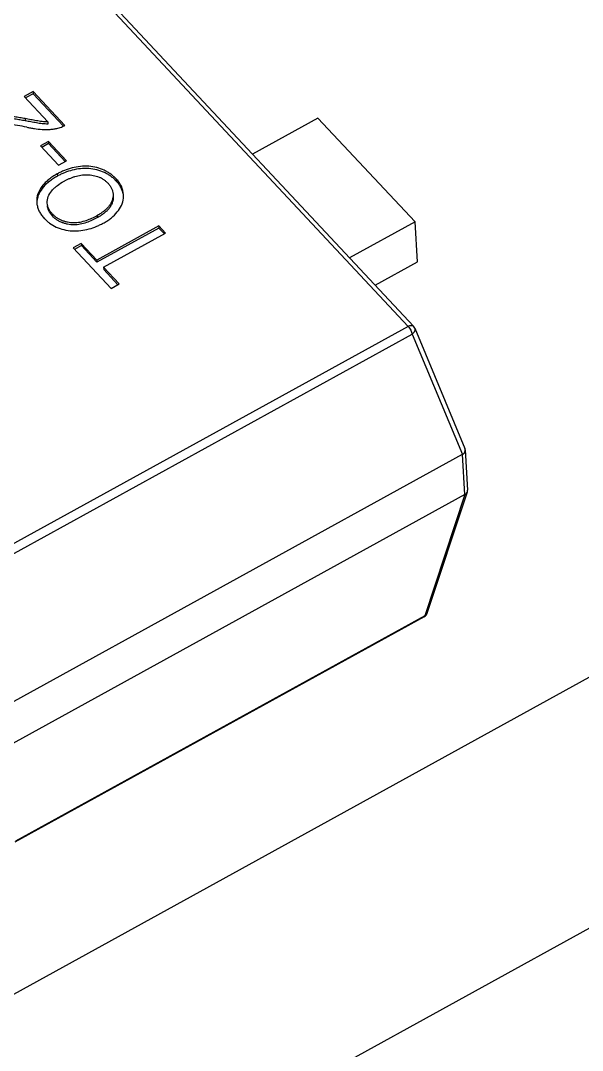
# Model space of a CAD drawing. Header units: millimetres. Extents: x 1514 to 2054, y 119 to 530.
# Drawn here: x 1776.727 to 1778.373, y 321.929 to 324.946 of the extents above; entities that cross this region are included whole.
import ezdxf

# ---------------------------------------------------------------- set-up
doc = ezdxf.new("R2010")
doc.units = ezdxf.units.MM
doc.header["$LTSCALE"] = 30.734
doc.layers.get('0').update_dxf_attribs({"linetype": 'CONTINUOUS'})

msp = doc.modelspace()

# ---------------------------------------------------------------- linework, layer by layer
at = {"color": 7}
for p, q in [((1771.2776, 319.1064), (1813.4233, 342.2984)), ((1813.4654, 341.5863), (1771.3196, 318.3943)), ((1776.2819, 325.7396), (1777.8626, 324.0499)), ((1777.878, 324.0505), (1776.2973, 325.7402)), ((1776.7633, 324.738), (1776.737, 324.7235)), ((1776.737, 324.7235), (1776.8066, 324.6492)), ((1776.7637, 324.7315), (1776.7412, 324.7191)), ((1776.7633, 324.738), (1776.7637, 324.7315)), ((1776.8564, 324.6386), (1776.7633, 324.738)), ((1776.8525, 324.6366), (1776.7637, 324.7315)), ((1776.7402, 324.6584), (1776.7406, 324.6519)), ((1777.5983, 324.6601), (1777.4065, 324.5545)), ((1777.5983, 324.6601), (1777.8828, 324.3559)), ((1776.8066, 324.6492), (1776.807, 324.6426)), ((1776.8497, 324.6352), (1776.8564, 324.6386)), ((1776.8086, 324.5916), (1776.7849, 324.5786)), ((1776.7849, 324.5786), (1776.8378, 324.5221)), ((1776.809, 324.5851), (1776.789, 324.5741)), ((1776.8086, 324.5916), (1776.809, 324.5851)), ((1776.8615, 324.5351), (1776.8086, 324.5916)), ((1776.8577, 324.533), (1776.809, 324.5851)), ((1776.8378, 324.5221), (1776.8615, 324.5351)), ((1776.8343, 324.4965), (1776.8347, 324.49)), ((1777.0067, 324.4821), (1777.0071, 324.4756)), ((1776.8196, 324.3795), (1776.82, 324.373)), ((1776.9519, 324.3752), (1776.9523, 324.3686)), ((1777.8828, 324.3559), (1777.691, 324.2504)), ((1777.8898, 324.2385), (1777.8828, 324.3559)), ((1777.1318, 324.3442), (1776.9501, 324.2442)), ((1777.1322, 324.3377), (1776.9505, 324.2377)), ((1777.1318, 324.3442), (1777.1322, 324.3377)), ((1777.1518, 324.3228), (1777.1318, 324.3442)), ((1777.1481, 324.3207), (1777.1322, 324.3377)), ((1776.9702, 324.2228), (1777.1518, 324.3228)), ((1776.9045, 324.293), (1776.8808, 324.2799)), ((1776.8808, 324.2799), (1776.9921, 324.161)), ((1776.9049, 324.2865), (1776.885, 324.2755)), ((1776.9045, 324.293), (1776.9049, 324.2865)), ((1776.9501, 324.2442), (1776.9045, 324.293)), ((1776.9505, 324.2377), (1776.9049, 324.2865)), ((1776.9501, 324.2442), (1776.9505, 324.2377)), ((1777.7659, 324.1703), (1777.8898, 324.2385)), ((1776.9702, 324.2228), (1776.9706, 324.2163)), ((1777.0158, 324.1741), (1776.9702, 324.2228)), ((1777.012, 324.172), (1776.9706, 324.2163)), ((1776.9921, 324.161), (1777.0158, 324.1741)), ((1777.8626, 324.0499), (1776.6488, 323.3819)), ((1776.6606, 323.3592), (1777.8745, 324.0271)), ((1777.8745, 324.0271), (1778.0216, 323.6745)), ((1777.8819, 324.0445), (1778.0291, 323.6917)), ((1778.0213, 323.6744), (1776.6578, 322.9241)), ((1778.0213, 323.6744), (1778.0282, 323.557)), ((1778.0299, 323.6882), (1778.0368, 323.5699)), ((1778.0285, 323.5571), (1776.6645, 322.8065)), ((1778.0285, 323.5571), (1777.911, 323.2019)), ((1777.9186, 323.2098), (1778.0363, 323.5655)), ((1777.9093, 323.1986), (1776.7099, 322.5386)), ((1777.911, 323.2019), (1776.7116, 322.5419))]:
    msp.add_line(p, q, dxfattribs=at)
for centre, radius, start, end in [((1776.8351, 324.4108), 0.0607, 173.6779, 181.419), ((1776.9633, 324.4316), 0.0653, 354.3071, 3.3688), ((1776.8432, 324.4178), 0.0692, 183.4492, 188.8223), ((1777.8996, 323.2162), 0.02, 298.8768, 341.7593)]:
    msp.add_arc(centre, radius, start, end, dxfattribs=at)
for points, knots in [([(1776.7402, 324.6584), (1776.7351, 324.6593), (1776.7247, 324.6612), (1776.7039, 324.6643), (1776.6829, 324.6667), (1776.6616, 324.6666), (1776.6483, 324.6652), (1776.638, 324.6628), (1776.6305, 324.6606), (1776.6233, 324.6578), (1776.6187, 324.6554), (1776.6165, 324.6543)], [0, 0, 0, 0, 0.124441, 0.249258, 0.50048, 0.627148, 0.753704, 0.816489, 0.878674, 0.939921, 1, 1, 1, 1]), ([(1776.7406, 324.6519), (1776.7354, 324.6528), (1776.7251, 324.6547), (1776.7043, 324.6578), (1776.6832, 324.6602), (1776.662, 324.6601), (1776.6487, 324.6586), (1776.6384, 324.6563), (1776.6309, 324.6541), (1776.6237, 324.6513), (1776.6191, 324.6489), (1776.6169, 324.6478)], [0, 0, 0, 0, 0.124441, 0.249258, 0.50048, 0.627148, 0.753704, 0.816489, 0.878674, 0.939921, 1, 1, 1, 1]), ([(1776.8066, 324.6492), (1776.8038, 324.6492), (1776.7981, 324.6491), (1776.7897, 324.6498), (1776.7813, 324.651), (1776.7703, 324.6528), (1776.7566, 324.6553), (1776.7457, 324.6574), (1776.7402, 324.6584)], [0, 0, 0, 0, 0.126735, 0.252852, 0.378091, 0.502762, 0.751553, 1, 1, 1, 1]), ([(1776.7449, 324.6334), (1776.7357, 324.6351), (1776.7174, 324.6383), (1776.6943, 324.6413), (1776.6757, 324.6428), (1776.6639, 324.6426), (1776.6546, 324.6414), (1776.6477, 324.64), (1776.6422, 324.6382), (1776.638, 324.6365), (1776.636, 324.6354), (1776.635, 324.6349)], [0, 0, 0, 0, 0.248835, 0.499102, 0.625038, 0.751604, 0.814848, 0.877693, 0.939616, 0.970035, 1, 1, 1, 1]), ([(1776.807, 324.6426), (1776.8042, 324.6426), (1776.7985, 324.6426), (1776.79, 324.6432), (1776.7817, 324.6444), (1776.7707, 324.6463), (1776.757, 324.6488), (1776.7461, 324.6509), (1776.7406, 324.6519)], [0, 0, 0, 0, 0.126735, 0.252852, 0.378091, 0.502762, 0.751553, 1, 1, 1, 1]), ([(1776.7449, 324.6334), (1776.7486, 324.6327), (1776.756, 324.6312), (1776.7711, 324.6287), (1776.7863, 324.6269), (1776.8017, 324.6264), (1776.8133, 324.6269), (1776.8249, 324.6281), (1776.8324, 324.6297), (1776.8362, 324.6306)], [0, 0, 0, 0, 0.123296, 0.247225, 0.496808, 0.622591, 0.748722, 0.874768, 1, 1, 1, 1]), ([(1776.8362, 324.6306), (1776.8385, 324.6312), (1776.8431, 324.6324), (1776.8476, 324.6342), (1776.8497, 324.6352)], [0, 0, 0, 0, 0.504255, 1, 1, 1, 1]), ([(1777.0067, 324.4821), (1777.0043, 324.4846), (1776.9994, 324.4895), (1776.991, 324.4961), (1776.9818, 324.502), (1776.9684, 324.5089), (1776.9501, 324.5157), (1776.9263, 324.5194), (1776.902, 324.5188), (1776.878, 324.5145), (1776.859, 324.5082), (1776.8445, 324.5019), (1776.8377, 324.4983), (1776.8343, 324.4965)], [0, 0, 0, 0, 0.055485, 0.1125, 0.171055, 0.23124, 0.355507, 0.484532, 0.615782, 0.746503, 0.874879, 0.937886, 1, 1, 1, 1]), ([(1777.0071, 324.4756), (1777.0047, 324.4781), (1776.9998, 324.483), (1776.9914, 324.4896), (1776.9822, 324.4955), (1776.9688, 324.5024), (1776.9504, 324.5092), (1776.9267, 324.5129), (1776.9023, 324.5122), (1776.8784, 324.508), (1776.8594, 324.5017), (1776.8449, 324.4954), (1776.8381, 324.4918), (1776.8347, 324.49)], [0, 0, 0, 0, 0.055485, 0.1125, 0.171055, 0.23124, 0.355507, 0.484532, 0.615782, 0.746503, 0.874879, 0.937886, 1, 1, 1, 1]), ([(1776.8343, 324.4965), (1776.83, 324.494), (1776.8235, 324.4903), (1776.8155, 324.4847), (1776.8078, 324.4789), (1776.7991, 324.4711), (1776.7871, 324.4577), (1776.7761, 324.4389), (1776.7737, 324.4218), (1776.7741, 324.4137)], [0, 0, 0, 0, 0.138536, 0.206594, 0.273868, 0.405271, 0.532532, 0.773008, 1, 1, 1, 1]), ([(1776.8347, 324.49), (1776.8308, 324.4878), (1776.8231, 324.4834), (1776.8091, 324.4734), (1776.7937, 324.4595), (1776.7822, 324.4428), (1776.7766, 324.4285), (1776.7752, 324.4211), (1776.7748, 324.4175)], [0, 0, 0, 0, 0.136953, 0.271077, 0.528871, 0.771179, 0.887, 1, 1, 1, 1]), ([(1776.8541, 324.4749), (1776.8567, 324.4763), (1776.8618, 324.479), (1776.8696, 324.4827), (1776.8778, 324.486), (1776.8891, 324.4899), (1776.9009, 324.4926), (1776.9129, 324.494), (1776.925, 324.4942), (1776.9399, 324.4927), (1776.9541, 324.4886), (1776.9644, 324.4837), (1776.9714, 324.4794), (1776.9776, 324.4745), (1776.9813, 324.4708), (1776.9831, 324.469)], [0, 0, 0, 0, 0.061884, 0.124408, 0.187717, 0.251714, 0.381556, 0.447107, 0.512739, 0.642556, 0.768282, 0.828814, 0.887621, 0.944614, 1, 1, 1, 1]), ([(1777.0286, 324.4354), (1777.0281, 324.4439), (1777.0246, 324.4568), (1777.0168, 324.4698), (1777.0114, 324.477), (1777.0083, 324.4804), (1777.0067, 324.4821)], [0, 0, 0, 0, 0.485512, 0.73842, 0.868081, 1, 1, 1, 1]), ([(1776.8051, 324.4109), (1776.8047, 324.4173), (1776.8068, 324.4309), (1776.8162, 324.4452), (1776.8261, 324.4554), (1776.8376, 324.4652), (1776.8474, 324.4712), (1776.8541, 324.4749)], [0, 0, 0, 0, 0.225874, 0.467163, 0.595047, 0.726834, 1, 1, 1, 1]), ([(1776.9831, 324.469), (1776.9852, 324.4667), (1776.9892, 324.462), (1776.9938, 324.4542), (1776.9969, 324.4459), (1776.9978, 324.4402), (1776.9979, 324.4373)], [0, 0, 0, 0, 0.260929, 0.513322, 0.758592, 1, 1, 1, 1]), ([(1777.0277, 324.4381), (1777.0263, 324.445), (1777.0224, 324.4552), (1777.0155, 324.4656), (1777.0109, 324.4714), (1777.0084, 324.4742), (1777.0071, 324.4756)], [0, 0, 0, 0, 0.486997, 0.739966, 0.869102, 1, 1, 1, 1]), ([(1776.9979, 324.4373), (1776.9983, 324.4312), (1776.9967, 324.4216), (1776.9915, 324.41), (1776.9858, 324.4017), (1776.9788, 324.394), (1776.9706, 324.3871), (1776.9616, 324.3807), (1776.9552, 324.377), (1776.9519, 324.3752)], [0, 0, 0, 0, 0.226469, 0.344518, 0.467154, 0.594521, 0.726411, 0.86167, 1, 1, 1, 1]), ([(1776.9983, 324.4308), (1776.9987, 324.4246), (1776.9971, 324.4151), (1776.9919, 324.4035), (1776.9862, 324.3952), (1776.9792, 324.3875), (1776.971, 324.3806), (1776.962, 324.3742), (1776.9555, 324.3705), (1776.9523, 324.3686)], [0, 0, 0, 0, 0.226469, 0.344518, 0.467154, 0.594521, 0.726411, 0.86167, 1, 1, 1, 1]), ([(1776.9716, 324.3535), (1776.9735, 324.3546), (1776.9773, 324.3567), (1776.9845, 324.3614), (1776.9962, 324.3699), (1777.0106, 324.384), (1777.0235, 324.4033), (1777.0276, 324.4179), (1777.0284, 324.4251)], [0, 0, 0, 0, 0.069153, 0.137423, 0.271546, 0.528729, 0.77117, 1, 1, 1, 1]), ([(1776.7748, 324.4072), (1776.7754, 324.4035), (1776.7772, 324.3961), (1776.7818, 324.3855), (1776.7881, 324.3754), (1776.7933, 324.3693), (1776.796, 324.3663)], [0, 0, 0, 0, 0.241368, 0.487356, 0.739762, 1, 1, 1, 1]), ([(1776.8196, 324.3795), (1776.8176, 324.3818), (1776.8145, 324.3852), (1776.8113, 324.3904), (1776.8093, 324.3943), (1776.8076, 324.3983), (1776.8059, 324.4038), (1776.8052, 324.4081), (1776.8051, 324.4109)], [0, 0, 0, 0, 0.260913, 0.387915, 0.513043, 0.636606, 0.758565, 1, 1, 1, 1]), ([(1776.82, 324.373), (1776.818, 324.3753), (1776.8149, 324.3787), (1776.8117, 324.3839), (1776.8097, 324.3878), (1776.8079, 324.3918), (1776.8063, 324.3973), (1776.8056, 324.4016), (1776.8055, 324.4044)], [0, 0, 0, 0, 0.260913, 0.387915, 0.513043, 0.636606, 0.758565, 1, 1, 1, 1]), ([(1776.796, 324.3663), (1776.7985, 324.3638), (1776.8035, 324.3588), (1776.8149, 324.3496), (1776.8314, 324.3399), (1776.8539, 324.3324), (1776.8782, 324.329), (1776.9031, 324.3297), (1776.9274, 324.3346), (1776.9466, 324.3413), (1776.9612, 324.348), (1776.9682, 324.3517), (1776.9716, 324.3535)], [0, 0, 0, 0, 0.055457, 0.112351, 0.230782, 0.355718, 0.48519, 0.616528, 0.7471, 0.875116, 0.937926, 1, 1, 1, 1]), ([(1776.8196, 324.3795), (1776.8215, 324.3776), (1776.8253, 324.3738), (1776.8318, 324.3689), (1776.839, 324.3644), (1776.8469, 324.3607), (1776.8553, 324.3578), (1776.8672, 324.3548), (1776.8827, 324.3529), (1776.9013, 324.3551), (1776.9192, 324.36), (1776.936, 324.3669), (1776.9467, 324.3724), (1776.9519, 324.3752)], [0, 0, 0, 0, 0.05548, 0.112763, 0.171684, 0.232431, 0.294847, 0.358476, 0.488306, 0.619458, 0.74887, 0.875636, 1, 1, 1, 1]), ([(1776.9523, 324.3686), (1776.947, 324.3659), (1776.9364, 324.3603), (1776.9196, 324.3535), (1776.9017, 324.3486), (1776.8831, 324.3464), (1776.8676, 324.3483), (1776.8557, 324.3513), (1776.8473, 324.3542), (1776.8394, 324.3579), (1776.8322, 324.3623), (1776.8256, 324.3672), (1776.8218, 324.3711), (1776.82, 324.373)], [0, 0, 0, 0, 0.124364, 0.25113, 0.380542, 0.511694, 0.641524, 0.705153, 0.767569, 0.828316, 0.887237, 0.94452, 1, 1, 1, 1]), ([(1777.8626, 324.0499), (1777.8641, 324.0507), (1777.867, 324.052), (1777.8714, 324.0529), (1777.8752, 324.0525), (1777.8773, 324.0513), (1777.878, 324.0505)], [0, 0, 0, 0, 0.308916, 0.57801, 0.803853, 1, 1, 1, 1]), ([(1777.8626, 324.0499), (1777.8656, 324.0467), (1777.8704, 324.0394), (1777.8737, 324.0313), (1777.8745, 324.0271)], [0, 0, 0, 0, 0.510535, 1, 1, 1, 1]), ([(1777.8819, 324.0445), (1777.8824, 324.0432), (1777.8829, 324.0401), (1777.8817, 324.0353), (1777.8788, 324.0308), (1777.876, 324.0283), (1777.8745, 324.0271)], [0, 0, 0, 0, 0.215973, 0.450375, 0.71272, 1, 1, 1, 1]), ([(1778.0215, 323.6746), (1778.0229, 323.6753), (1778.0258, 323.6776), (1778.0291, 323.6822), (1778.03, 323.6863), (1778.0299, 323.6882)], [0, 0, 0, 0, 0.276067, 0.659505, 1, 1, 1, 1]), ([(1778.0282, 323.557), (1778.0301, 323.558), (1778.0335, 323.5602), (1778.0357, 323.5637), (1778.0363, 323.5655)], [0, 0, 0, 0, 0.523096, 1, 1, 1, 1]), ([(1777.911, 323.2019), (1777.9109, 323.2015), (1777.9107, 323.2003), (1777.9101, 323.199), (1777.9093, 323.1986)], [0, 0, 0, 0, 0.305015, 1, 1, 1, 1]), ([(1777.911, 323.2019), (1777.9115, 323.2021), (1777.9134, 323.2031), (1777.9151, 323.2044), (1777.9162, 323.2056)], [0, 0, 0, 0, 0.259, 1, 1, 1, 1])]:
    msp.add_open_spline(points, degree=3, knots=knots, dxfattribs=at)
for points in [[(1777.8819, 324.0445), (1777.881, 324.0467), (1777.8796, 324.0488), (1777.878, 324.0505)], [(1778.0299, 323.6882), (1778.0298, 323.6894), (1778.0295, 323.6906), (1778.0291, 323.6917)], [(1778.0363, 323.5655), (1778.0367, 323.5669), (1778.0369, 323.5684), (1778.0368, 323.5699)], [(1777.9162, 323.2056), (1777.9173, 323.2068), (1777.9181, 323.2083), (1777.9186, 323.2098)]]:
    msp.add_open_spline(points, degree=3, dxfattribs=at)

doc.saveas('drawing.dxf')
